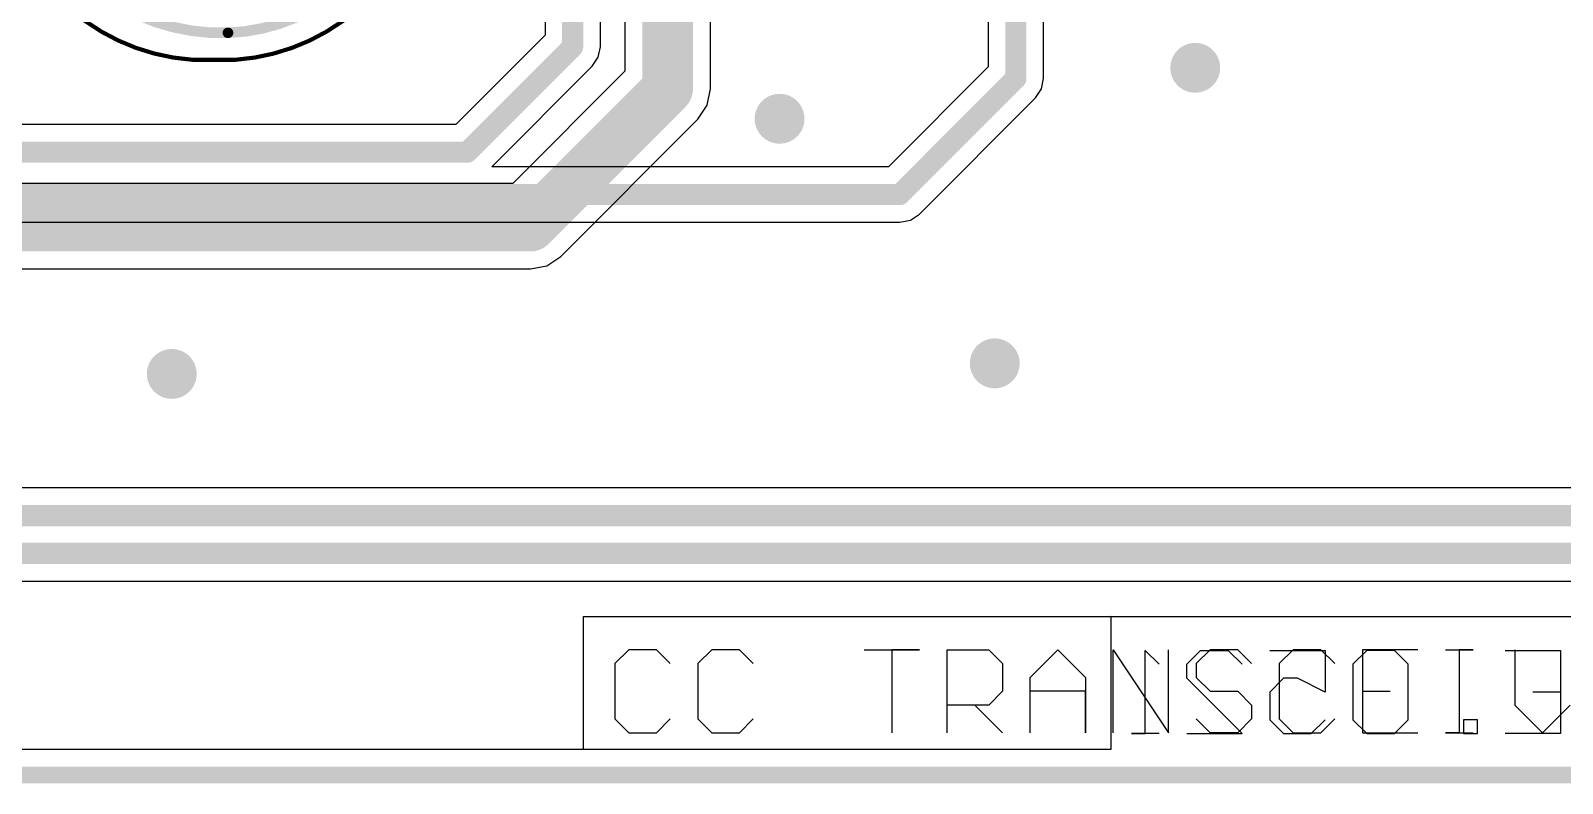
# Model space of a CAD drawing. Header units: millimetres. Extents: x -0.1 to 80.1, y -0.1 to 38.4.
# Drawn here: x 48.85 to 67.28, y -0.1 to 8.96 of the extents above; entities that cross this region are included whole.
import ezdxf

# ---------------------------------------------------------------- set-up
doc = ezdxf.new("R2010")
doc.units = ezdxf.units.MM
for name, color, linetype in [('BottomLayer', 5, 'Continuous'), ('BottomSolder', 6, 'Continuous'), ('KeepOutLayer', 6, 'Continuous'), ('Mechanical13', 56, 'Continuous'), ('Mechanical15', 56, 'Continuous'), ('MultiLayer', 9, 'Continuous'), ('PadHoleLayer', 156, 'Continuous'), ('TopLayer', 1, 'Continuous'), ('TopOverlay', 2, 'Continuous'), ('TopSolder', 216, 'Continuous'), ('ViaHoleLayer', 16, 'Continuous')]:
    doc.layers.add(name, color=color, linetype=linetype)

# ---------------------------------------------------------------- blocks, each defined once
blk = doc.blocks.new('THT_XTAL_HC49_12')
at = {"layer": 'BottomLayer', "const_width": 0.515}
for points in [[(-2.698, 0, 1), (-2.183, 0, 1)], [(2.183, 0, 1), (2.698, 0, 1)]]:
    blk.add_lwpolyline(points, format="xyb", close=True, dxfattribs=at)
at = {"layer": 'BottomSolder', "const_width": 0.617}
for points in [[(-2.748, 0, 1), (-2.132, 0, 1)], [(2.132, 0, 1), (2.748, 0, 1)]]:
    blk.add_lwpolyline(points, format="xyb", close=True, dxfattribs=at)
at = {"layer": 'Mechanical13', "const_width": 0.127}
for points in [[(-5.675, -0.169, -0.414214), (-3.344, 2.33)], [(3.344, 2.33, -0.414214), (5.675, -0.169)], [(-3.357, -2.33, -0.414214), (-5.675, -0.168)], [(5.675, -0.168, -0.414214), (3.357, -2.33)]]:
    blk.add_lwpolyline(points, format="xyb", dxfattribs=at)
for points in [[(-3.35, 2.33), (3.35, 2.33)], [(-3.35, -2.33), (3.35, -2.33)]]:
    blk.add_lwpolyline(points, dxfattribs=at)
at = {"layer": 'Mechanical13', "const_width": 0.0635}
for points in [[(-3.382, 2.33, 1), (-3.318, 2.33, 1)], [(-3.376, 2.33, 1), (-3.313, 2.33, 1)], [(3.313, 2.33, 1), (3.376, 2.33, 1)], [(3.318, 2.33, 1), (3.382, 2.33, 1)], [(-5.707, -0.168, 1), (-5.643, -0.168, 1)], [(-5.707, -0.169, 1), (-5.643, -0.169, 1)], [(5.643, -0.168, 1), (5.707, -0.168, 1)], [(5.643, -0.169, 1), (5.707, -0.169, 1)], [(-3.389, -2.33, 1), (-3.325, -2.33, 1)], [(-3.382, -2.33, 1), (-3.318, -2.33, 1)], [(3.318, -2.33, 1), (3.382, -2.33, 1)], [(3.325, -2.33, 1), (3.389, -2.33, 1)]]:
    blk.add_lwpolyline(points, format="xyb", close=True, dxfattribs=at)
at = {"layer": 'Mechanical15', "const_width": 0.05}
for points in [[(-5.999, 0.264, -0.414214), (-3.336, 2.579)], [(3.336, 2.579, -0.414214), (5.999, 0.264)], [(-3.336, -2.579, -0.414214), (-5.999, -0.264)], [(5.999, -0.264, -0.414214), (3.336, -2.579)]]:
    blk.add_lwpolyline(points, format="xyb", dxfattribs=at)
for points in [[(-3.35, 2.58), (3.35, 2.58)], [(-6, 0.25), (-6, -0.25)], [(6, 0.25), (6, -0.25)], [(-3.35, -2.58), (3.35, -2.58)]]:
    blk.add_lwpolyline(points, dxfattribs=at)
at = {"layer": 'Mechanical15', "const_width": 0.025}
for points in [[(-3.363, 2.58, 1), (-3.338, 2.58, 1)], [(-3.348, 2.579, 1), (-3.323, 2.579, 1)], [(3.323, 2.579, 1), (3.348, 2.579, 1)], [(3.338, 2.58, 1), (3.363, 2.58, 1)], [(-6.013, 0.25, 1), (-5.988, 0.25, 1)], [(-6.012, 0.264, 1), (-5.987, 0.264, 1)], [(5.987, 0.264, 1), (6.012, 0.264, 1)], [(5.988, 0.25, 1), (6.013, 0.25, 1)], [(-6.013, -0.25, 1), (-5.988, -0.25, 1)], [(-6.012, -0.264, 1), (-5.987, -0.264, 1)], [(5.987, -0.264, 1), (6.012, -0.264, 1)], [(5.988, -0.25, 1), (6.013, -0.25, 1)], [(-3.363, -2.58, 1), (-3.338, -2.58, 1)], [(-3.348, -2.579, 1), (-3.323, -2.579, 1)], [(3.323, -2.579, 1), (3.348, -2.579, 1)], [(3.338, -2.58, 1), (3.363, -2.58, 1)]]:
    blk.add_lwpolyline(points, format="xyb", close=True, dxfattribs=at)
at = {"layer": 'MultiLayer', "const_width": 0.515}
for points in [[(-2.698, 0, 1), (-2.183, 0, 1)], [(2.183, 0, 1), (2.698, 0, 1)]]:
    blk.add_lwpolyline(points, format="xyb", close=True, dxfattribs=at)
at = {"layer": 'PadHoleLayer', "const_width": 0.315}
for points in [[(-2.598, 0, 1), (-2.282, 0, 1)], [(2.282, 0, 1), (2.598, 0, 1)]]:
    blk.add_lwpolyline(points, format="xyb", close=True, dxfattribs=at)
at = {"layer": 'TopLayer', "const_width": 0.515}
for points in [[(-2.698, 0, 1), (-2.183, 0, 1)], [(2.183, 0, 1), (2.698, 0, 1)]]:
    blk.add_lwpolyline(points, format="xyb", close=True, dxfattribs=at)
at = {"layer": 'TopOverlay', "const_width": 0.127}
for points in [[(-5.675, -0.169, -0.414214), (-3.344, 2.33)], [(3.344, 2.33, -0.414214), (5.675, -0.169)], [(-3.357, -2.33, -0.414214), (-5.675, -0.168)], [(5.675, -0.168, -0.414214), (3.357, -2.33)]]:
    blk.add_lwpolyline(points, format="xyb", dxfattribs=at)
for points in [[(-3.35, 2.33), (3.35, 2.33)], [(-3.35, -2.33), (3.35, -2.33)]]:
    blk.add_lwpolyline(points, dxfattribs=at)
at = {"layer": 'TopOverlay', "const_width": 0.0635}
for points in [[(-3.382, 2.33, 1), (-3.318, 2.33, 1)], [(-3.376, 2.33, 1), (-3.313, 2.33, 1)], [(3.313, 2.33, 1), (3.376, 2.33, 1)], [(3.318, 2.33, 1), (3.382, 2.33, 1)], [(-5.707, -0.168, 1), (-5.643, -0.168, 1)], [(-5.707, -0.169, 1), (-5.643, -0.169, 1)], [(5.643, -0.168, 1), (5.707, -0.168, 1)], [(5.643, -0.169, 1), (5.707, -0.169, 1)], [(-3.389, -2.33, 1), (-3.325, -2.33, 1)], [(-3.382, -2.33, 1), (-3.318, -2.33, 1)], [(3.318, -2.33, 1), (3.382, -2.33, 1)], [(3.325, -2.33, 1), (3.389, -2.33, 1)]]:
    blk.add_lwpolyline(points, format="xyb", close=True, dxfattribs=at)
at = {"layer": 'TopSolder', "const_width": 0.617}
for points in [[(-2.748, 0, 1), (-2.132, 0, 1)], [(2.132, 0, 1), (2.748, 0, 1)]]:
    blk.add_lwpolyline(points, format="xyb", close=True, dxfattribs=at)

msp = doc.modelspace()

# ---------------------------------------------------------------- linework, layer by layer
at = {"layer": 'BottomLayer'}
for p, q in [((56, 13.777), (56, 8.468)), ((57.03, 8.255), (57.03, 13.777)), ((56, 8.468), (54.651, 7.119)), ((56.991, 8.058), (57.03, 8.255)), ((56.879, 7.891), (56.991, 8.058)), ((55.228, 6.24), (56.879, 7.891)), ((54.651, 7.119), (46.06, 7.119)), ((46.362, 6.089), (54.864, 6.089)), ((54.864, 6.089), (55.061, 6.128)), ((55.061, 6.128), (55.228, 6.24)), ((74.168, 1.903), (61.849, 1.907)), ((61.849, 1.907), (61.849, 0.306)), ((61.849, 0.306), (0.306, 0.306))]:
    msp.add_line(p, q, dxfattribs=at)
at = {"layer": 'BottomLayer', "const_width": 0.61}
for points in [[(56.515, 8.255), (56.515, 14.698)], [(54.864, 6.604), (56.515, 8.255)], [(45.847, 6.604), (54.864, 6.604)]]:
    msp.add_lwpolyline(points, dxfattribs=at)
at = {"layer": 'BottomLayer'}
for points, const_width in [([(62.715, 8.509, 1), (63.015, 8.509, 1)], 0.3), ([(56.363, 8.255, 1), (56.667, 8.255, 1)], 0.305), ([(56.363, 8.255, 1), (56.667, 8.255, 1)], 0.305), ([(57.712, 7.896, 1), (58.012, 7.896, 1)], 0.3), ([(54.712, 6.604, 1), (55.016, 6.604, 1)], 0.305), ([(54.712, 6.604, 1), (55.016, 6.604, 1)], 0.305), ([(60.302, 4.953, 1), (60.602, 4.953, 1)], 0.3), ([(50.396, 4.826, 1), (50.696, 4.826, 1)], 0.3)]:
    msp.add_lwpolyline(points, format="xyb", close=True, dxfattribs=dict(at, const_width=const_width))
at = {"layer": 'BottomSolder'}
for p, q in [((62.263, 0.499), (62.263, 1.499)), ((62.263, 1.499), (62.43, 1.332)), ((62.763, 1.332), (62.929, 1.499)), ((62.929, 1.499), (63.263, 1.499)), ((63.263, 1.499), (63.429, 1.332)), ((63.762, 1.499), (64.429, 1.499)), ((64.429, 1.499), (64.429, 0.999)), ((64.929, 1.499), (64.762, 1.332)), ((65.262, 1.499), (64.929, 1.499)), ((65.429, 1.332), (65.262, 1.499)), ((66.595, 1.499), (67.261, 1.499)), ((67.261, 1.499), (67.261, 0.499)), ((62.763, 1.166), (62.763, 1.332)), ((64.762, 1.332), (64.762, 0.666)), ((65.429, 0.666), (65.429, 1.332)), ((63.429, 0.499), (62.763, 1.166)), ((63.929, 1.166), (63.762, 0.999)), ((64.096, 1.166), (63.929, 1.166)), ((64.429, 0.999), (64.096, 1.166)), ((63.762, 0.999), (63.762, 0.666)), ((67.261, 0.999), (66.928, 0.999)), ((63.762, 0.666), (63.929, 0.499)), ((64.262, 0.499), (64.429, 0.666)), ((64.762, 0.666), (64.929, 0.499)), ((65.262, 0.499), (65.429, 0.666)), ((66.262, 0.666), (66.095, 0.666)), ((66.095, 0.666), (66.095, 0.499)), ((66.262, 0.499), (66.262, 0.666)), ((62.43, 0.499), (62.096, 0.499)), ((62.096, 0.499), (62.263, 0.499)), ((62.763, 0.499), (63.429, 0.499)), ((63.929, 0.499), (64.262, 0.499)), ((64.929, 0.499), (65.262, 0.499)), ((66.095, 0.499), (66.262, 0.499)), ((67.261, 0.499), (66.595, 0.499))]:
    msp.add_line(p, q, dxfattribs=at)
at = {"layer": 'KeepOutLayer', "const_width": 0.2}
msp.add_lwpolyline([(0, 0), (80, 0)], dxfattribs=at)
at = {"layer": 'MultiLayer', "const_width": 0.3}
for points in [[(62.715, 8.509, 1), (63.015, 8.509, 1)], [(57.712, 7.896, 1), (58.012, 7.896, 1)], [(60.302, 4.953, 1), (60.602, 4.953, 1)], [(50.396, 4.826, 1), (50.696, 4.826, 1)]]:
    msp.add_lwpolyline(points, format="xyb", close=True, dxfattribs=at)
at = {"layer": 'TopLayer'}
for p, q in [((60.373, 10.795), (60.373, 8.52)), ((55.039, 10.541), (55.039, 8.901)), ((61.039, 8.382), (61.039, 10.657)), ((55.705, 8.763), (55.705, 10.403)), ((55.039, 8.901), (53.964, 7.826)), ((55.68, 8.635), (55.705, 8.763)), ((54.399, 7.318), (55.608, 8.527)), ((55.608, 8.527), (55.68, 8.635)), ((60.373, 8.52), (59.171, 7.318)), ((61.014, 8.254), (61.039, 8.382)), ((59.545, 6.749), (60.942, 8.146)), ((60.942, 8.146), (61.014, 8.254)), ((53.964, 7.826), (48.278, 7.826)), ((59.171, 7.318), (54.399, 7.318)), ((48.006, 6.652), (59.309, 6.652)), ((59.309, 6.652), (59.437, 6.677)), ((59.437, 6.677), (59.545, 6.749)), ((72.318, 3.454), (40.715, 3.454)), ((26.035, 2.334), (72.644, 2.334)), ((74.422, 1.905), (55.499, 1.905)), ((55.499, 1.905), (55.499, 0.306)), ((55.499, 0.306), (0.306, 0.306))]:
    msp.add_line(p, q, dxfattribs=at)
at = {"layer": 'TopLayer', "const_width": 0.254}
for points in [[(60.706, 8.382), (60.706, 10.795)], [(55.372, 8.763), (55.372, 10.541)], [(54.102, 7.493), (55.372, 8.763)], [(59.309, 6.985), (60.706, 8.382)], [(48.14, 7.493), (54.102, 7.493)], [(48.006, 6.985), (59.309, 6.985)], [(26.47, 3.121), (72.456, 3.121)], [(26.035, 2.667), (72.644, 2.667)]]:
    msp.add_lwpolyline(points, dxfattribs=at)
at = {"layer": 'TopLayer'}
for points, const_width in [([(55.309, 8.763, 1), (55.435, 8.763, 1)], 0.127), ([(55.309, 8.763, 1), (55.435, 8.763, 1)], 0.127), ([(62.715, 8.509, 1), (63.015, 8.509, 1)], 0.3), ([(60.642, 8.382, 1), (60.77, 8.382, 1)], 0.127), ([(60.642, 8.382, 1), (60.77, 8.382, 1)], 0.127), ([(57.712, 7.896, 1), (58.012, 7.896, 1)], 0.3), ([(54.038, 7.493, 1), (54.165, 7.493, 1)], 0.127), ([(54.038, 7.493, 1), (54.165, 7.493, 1)], 0.127), ([(59.245, 6.985, 1), (59.373, 6.985, 1)], 0.127), ([(59.245, 6.985, 1), (59.373, 6.985, 1)], 0.127), ([(60.302, 4.953, 1), (60.602, 4.953, 1)], 0.3), ([(50.396, 4.826, 1), (50.696, 4.826, 1)], 0.3)]:
    msp.add_lwpolyline(points, format="xyb", close=True, dxfattribs=dict(at, const_width=const_width))
at = {"layer": 'TopSolder'}
for p, q in [((56.047, 1.508), (55.88, 1.341)), ((56.38, 1.508), (56.047, 1.508)), ((56.546, 1.341), (56.38, 1.508)), ((57.046, 1.508), (56.88, 1.341)), ((57.38, 1.508), (57.046, 1.508)), ((57.546, 1.341), (57.38, 1.508)), ((58.879, 1.508), (59.545, 1.508)), ((59.545, 1.508), (59.212, 1.508)), ((59.212, 1.508), (59.212, 0.508)), ((59.879, 0.508), (59.879, 1.508)), ((59.879, 1.508), (60.379, 1.508)), ((60.379, 1.508), (60.545, 1.341)), ((60.878, 1.174), (61.212, 1.508)), ((61.212, 1.508), (61.545, 1.174)), ((61.878, 0.508), (61.878, 1.508)), ((61.878, 1.508), (62.545, 0.508)), ((62.545, 0.508), (62.545, 1.508)), ((63.044, 1.508), (62.878, 1.341)), ((63.378, 1.508), (63.044, 1.508)), ((63.544, 1.341), (63.378, 1.508)), ((64.044, 1.508), (63.877, 1.341)), ((64.377, 1.508), (64.044, 1.508)), ((64.544, 1.341), (64.377, 1.508)), ((65.544, 1.508), (64.877, 1.508)), ((64.877, 1.508), (64.877, 0.508)), ((65.877, 1.508), (66.21, 1.508)), ((66.21, 1.508), (66.043, 1.508)), ((66.043, 1.508), (66.043, 0.508)), ((66.71, 1.508), (66.71, 0.841)), ((55.88, 1.341), (55.88, 0.675)), ((56.88, 1.341), (56.88, 0.675)), ((60.545, 1.341), (60.545, 1.008)), ((62.878, 1.341), (62.878, 1.174)), ((63.877, 1.341), (63.877, 0.675)), ((60.878, 0.508), (60.878, 1.174)), ((61.545, 1.174), (61.545, 0.508)), ((62.878, 1.174), (63.044, 1.008)), ((60.545, 1.008), (60.379, 0.841)), ((61.545, 1.008), (60.878, 1.008)), ((61.545, 0.508), (61.545, 1.008)), ((63.044, 1.008), (63.378, 1.008)), ((63.378, 1.008), (63.544, 0.841)), ((64.877, 1.008), (65.21, 1.008)), ((60.379, 0.841), (59.879, 0.841)), ((60.212, 0.841), (60.545, 0.508)), ((63.544, 0.841), (63.544, 0.675)), ((66.71, 0.841), (67.043, 0.508)), ((67.043, 0.508), (67.376, 0.841)), ((55.88, 0.675), (56.047, 0.508)), ((56.38, 0.508), (56.546, 0.675)), ((56.88, 0.675), (57.046, 0.508)), ((57.38, 0.508), (57.546, 0.675)), ((63.044, 0.508), (62.878, 0.675)), ((63.544, 0.675), (63.378, 0.508)), ((63.877, 0.675), (64.044, 0.508)), ((64.377, 0.508), (64.544, 0.675)), ((56.047, 0.508), (56.38, 0.508)), ((57.046, 0.508), (57.38, 0.508)), ((63.378, 0.508), (63.044, 0.508)), ((64.044, 0.508), (64.377, 0.508)), ((64.877, 0.508), (65.544, 0.508)), ((66.043, 0.508), (65.877, 0.508)), ((65.877, 0.508), (66.21, 0.508))]:
    msp.add_line(p, q, dxfattribs=at)
at = {"layer": 'ViaHoleLayer', "const_width": 0.15}
for points in [[(62.79, 8.509, 1), (62.94, 8.509, 1)], [(57.787, 7.896, 1), (57.937, 7.896, 1)], [(60.377, 4.953, 1), (60.527, 4.953, 1)], [(50.471, 4.826, 1), (50.621, 4.826, 1)]]:
    msp.add_lwpolyline(points, format="xyb", close=True, dxfattribs=at)

# ---------------------------------------------------------------- block references
at = {"rotation": 90}
msp.add_blockref('THT_XTAL_HC49_12', (51.054, 14.605), dxfattribs=at)

doc.saveas('drawing.dxf')
